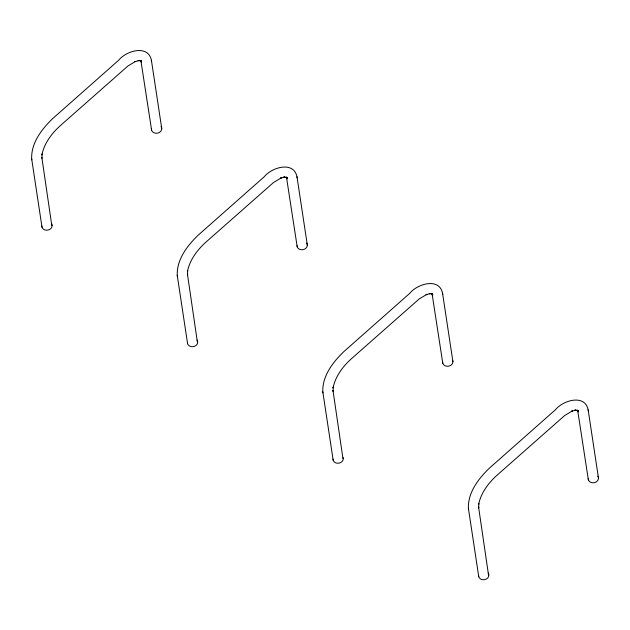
<?xml version="1.0" encoding="UTF-8"?>
<svg xmlns="http://www.w3.org/2000/svg" width="630" height="630" viewBox="0 0 630 630"><rect width="100%" height="100%" fill="white"/><g stroke="black" fill="none" stroke-linecap="round" stroke-linejoin="round"><path stroke-width="0.94" d="M41.824 157.327L51.983 226.761A5.174 4.331 -8.6 0 1 46.321 230.186A5.174 4.331 -8.6 0 1 41.84 226.075M297.195 246.763L286.571 177.778L287.099 178.833L286.351 177.439L287.178 178.329L286.146 177.274L287.201 177.888L285.886 177.172L287.059 177.455L283.634 177.109L284.752 177.038L280.389 178.219L281.271 177.849L273.554 182.48L205.207 242.778C196.914 250.441 189.701 260.143 187.472 271.42L187.645 270.459L187.575 274.948L187.401 273.845L197.56 343.279A5.174 4.331 -8.6 0 1 191.898 346.705A5.174 4.331 -8.6 0 1 187.417 342.594M442.78 363.282L432.156 294.289L432.676 295.352L431.936 293.958L432.755 294.84L431.731 293.785L432.778 294.399L431.463 293.69L432.637 293.974L429.211 293.627L430.329 293.556L425.967 294.738L426.849 294.36L419.131 298.998L350.792 359.289C342.492 366.959 335.278 376.661 333.05 387.93L333.223 386.97L333.152 391.466L332.979 390.364L343.137 459.79A5.174 4.331 -8.6 0 1 337.475 463.223A5.174 4.331 -8.6 0 1 332.994 459.105M588.357 479.8L577.734 410.807L578.253 411.87L577.513 410.476L578.34 411.358L577.308 410.303L578.356 410.917L577.048 410.209L578.222 410.484L574.788 410.146L575.907 410.067L571.544 411.256L572.426 410.878L564.716 415.509L496.369 475.808C488.077 483.478 480.855 493.18 478.627 504.449L478.808 503.488L478.729 507.977L478.556 506.874L488.715 576.308A5.174 4.331 -8.6 0 1 483.052 579.734A5.174 4.331 -8.6 0 1 478.579 575.623M588.318 410.91C585.931 393.506 563.157 400.066 555.4 409.791L489.518 468.058C478.579 478.501 467.83 492.424 468.397 508.3L478.753 576.741M442.74 294.391C440.354 276.995 417.58 283.555 409.823 293.273L343.933 351.548C333.002 361.99 322.253 375.905 322.812 391.781L333.168 460.223M297.163 177.873C294.777 160.477 272.002 167.037 264.238 176.754L198.355 235.029C187.425 245.472 176.676 259.387 177.235 275.263L187.59 343.712M151.578 61.362C149.192 43.958 126.417 50.518 118.66 60.244L52.778 118.511C41.848 128.953 31.098 142.876 31.658 158.752L42.013 227.194M468.397 508.3L468.562 509.402M322.812 391.781L322.985 392.884M177.235 275.263L177.408 276.365M31.658 158.752L31.831 159.855M588.144 409.776L598.5 478.233M442.559 293.257L452.923 361.714M296.982 176.746L307.345 245.204M151.405 60.228L161.76 128.685M151.617 130.252L140.994 61.26L141.514 62.323L140.773 60.929L141.6 61.811L140.569 60.756L141.624 61.37L140.309 60.661L141.482 60.937L138.049 60.598L139.167 60.519L134.812 61.709L135.694 61.33L127.977 65.961L59.63 126.26C51.337 133.93 44.124 143.624 41.895 154.901L42.068 153.94L41.997 158.429M161.075 126.543A5.174 4.331 -8.6 0 1 157.933 133.048L156.594 133.253A5.174 4.331 -8.6 0 1 151.444 129.134M51.471 223.485A5.174 4.331 -8.6 0 1 52.156 225.627M597.815 476.091A5.174 4.331 -8.6 0 1 594.665 482.596L593.334 482.8A5.174 4.331 -8.6 0 1 588.184 478.682M488.203 573.032A5.174 4.331 -8.6 0 1 488.896 575.174M452.749 360.596A5.174 4.331 -8.6 0 1 449.088 366.077L447.757 366.29A5.174 4.331 -8.6 0 1 442.606 362.163M343.137 457.545A5.174 4.331 -8.6 0 1 343.318 458.664M306.652 243.054A5.174 4.331 -8.6 0 1 303.51 249.567L302.172 249.771A5.174 4.331 -8.6 0 1 297.021 245.645M197.048 340.003A5.174 4.331 -8.6 0 1 197.733 342.145"/></g></svg>
